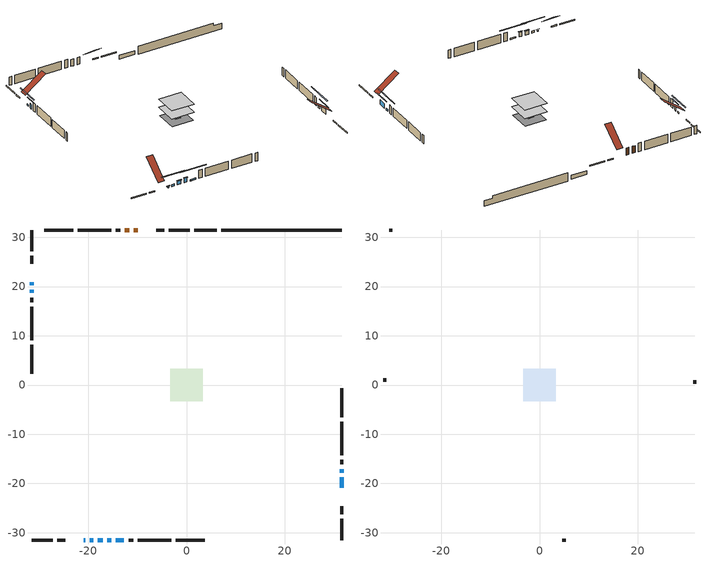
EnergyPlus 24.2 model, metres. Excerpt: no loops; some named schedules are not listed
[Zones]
conditioned space
 floor adiabatic (Floor2 construction): -0.76,-0.76 -0.76,0.76 0.76,0.76 0.76,-0.76 z1.07
 floor adiabatic (AdiabaticFloorConstruction): -3.31,-3.31 -3.31,3.31 3.31,3.31 3.31,-3.31 z1.07
 floor foundation (Slab1 construction): -3.07,-3.07 -3.07,3.07 3.07,3.07 3.07,-3.07 z-1.37
 floor foundation (Slab2 construction): -0.76,-0.76 -0.76,0.76 0.76,0.76 0.76,-0.76 z-1.06
 wall outside (RimJoist1 construction): 0.67,31.48 -3.61,31.48 / -31.48,-31.48 -27.21,-31.48 / -31.48,31.48 -31.48,27.21 / 31.48,-31.48 31.48,-27.21 z1.07:1.37
 wall outside (RimJoist2 construction): -4.54,31.48 -6.18,31.48 / -26.28,-31.48 -24.63,-31.48 / -31.48,26.28 -31.48,24.63 / 31.48,-26.28 31.48,-24.63 z1.07:1.37
 wall outside (AdiabaticWallConstruction 1): -9.9,31.48 -10.72,31.48 / -11.64,31.48 -12.5,31.48 z1.07:3.1
 wall outside (AdiabaticWallConstruction): -20.92,-31.48 -20.61,-31.48 z1.07:1.34; -19.68,-31.48 -18.97,-31.48 / 31.48,-17.78 31.48,-17.06 z1.07:1.66; -31.48,20.92 -31.48,20.3 z1.07:1.51; 31.48,-20.92 31.48,-18.7 z1.07:2.49; -18.04,-31.48 -17.02,-31.48 z1.07:2.19; -16.1,-31.48 -15.26,-31.48 z1.07:2.42; -31.48,19.38 -31.48,18.69 z1.07:2.39; -14.33,-31.48 -12.7,-31.48 z1.07:1.48
 wall outside (Wall1 construction): -13.43,31.48 -14.4,31.48 / -11.77,-31.48 -10.81,-31.48 / -31.48,17.76 -31.48,16.8 / 31.48,-16.14 31.48,-15.17 z1.07:3.51
 wall outside (Wall2 construction): -15.33,31.48 -22.08,31.48 / -9.88,-31.48 -3.13,-31.48 / -31.48,15.87 -31.48,9.12 / 31.48,-14.24 31.48,-7.49 z1.07:3.51
 wall outside (Wall3 construction): -23.01,31.48 -28.93,31.48 / -2.2,-31.48 3.72,-31.48 / -31.48,8.19 -31.48,2.26 / 31.48,-6.56 31.48,-0.64 z1.07:3.51
 wall foundation (FoundationWall1 construction): 7.1,31.48,-1.37 7.1,31.48,1.07 29.05,31.48,1.07 29.05,31.48,0.35 31.48,31.48,0.35 31.48,31.48,-1.37
 wall foundation (FoundationWall2 construction): 6.17,31.48 1.6,31.48 z-1.06:0.01
 window (WindowConstruction 4): -20.92,-31.48 -20.61,-31.48 z1.07:1.34
 window (WindowConstruction 7): -19.68,-31.48 -18.97,-31.48 z1.07:1.66
 window (WindowConstruction 8): -31.48,20.92 -31.48,20.31 z1.07:1.5
 window (WindowConstruction): 31.48,-20.92 31.48,-18.71 z1.07:2.49
 window (WindowConstruction 1): -18.04,-31.48 -17.02,-31.48 z1.07:2.19
 window (WindowConstruction 2): -16.1,-31.48 -15.26,-31.48 z1.07:2.42
 window (WindowConstruction 3): -31.48,19.38 -31.48,18.69 z1.07:2.39
 window (WindowConstruction 5): 31.48,-17.78 31.48,-17.07 z1.07:1.66
 window (WindowConstruction 6): -14.33,-31.48 -12.7,-31.48 z1.07:1.48
 door (Door): -9.9,31.48 -10.72,31.48 z1.07:3.1
 door (Door 1): -11.65,31.48 -12.5,31.48 z1.07:3.1
 ceiling adiabatic (AdiabaticFloorConstruction): 3.31,-3.31 3.31,3.31 -3.31,3.31 -3.31,-3.31 z1.07
attic - vented
 floor to conditioned space (Floor1 construction Reversed): -3.32,-3.32 -3.32,3.32 3.32,3.32 3.32,-3.32 z3.51
 wall outside (Wall4 construction): -29.86,31.48 -30.55,31.48 / 4.65,-31.48 5.35,-31.48 / -31.48,1.34 -31.48,0.64 / 31.48,0.29 31.48,0.98 z1.07:3.51
 roof outside (Roof1 construction): -8.97,31.48,3.51 -8.97,25.55,7.96 -7.11,25.55,7.96 -7.11,31.48,3.51; -21.84,-31.48,3.51 -21.84,-25.55,7.96 -23.7,-25.55,7.96 -23.7,-31.48,3.51; -31.48,21.84,3.51 -25.55,21.84,7.96 -25.55,23.7,7.96 -31.48,23.7,3.51; 31.48,-21.84,3.51 25.55,-21.84,7.96 25.55,-23.7,7.96 31.48,-23.7,3.51
shading: -20.31,-31.48 -21.21,-31.48 -21.21,-31.63 -20.31,-31.63 z1.64; -15.92,-31.48 -22.73,-31.48 -22.73,-31.63 -15.92,-31.63 z4.71; -31.48,17.25 -31.48,23.97 -31.63,23.97 -31.63,17.25 z4.55; 31.48,-17.49 31.48,-22.13 31.63,-22.13 31.63,-17.49 z3.71; -16.88,-31.48 -18.19,-31.48 -18.19,-31.63 -16.88,-31.63 z2.34; -15.11,-31.48 -16.25,-31.48 -16.25,-31.63 -15.11,-31.63 z2.57; -31.48,17.47 -31.48,20.6 -31.63,20.6 -31.63,17.47 z3.61; 31.48,-13.41 31.48,-21.44 31.63,-21.44 31.63,-13.41 z5.32; -9.65,-31.48 -17.38,-31.48 -17.38,-31.63 -9.65,-31.63 z4.53
[Building]
Building 1: Terrain=Suburbs
[Site:Location]
Edmonton Intl AP_AB: Latitude {deg}=53.31; Longitude {deg}=-113.58; Time Zone {hr}=-7; Elevation {m}=723; Keep Site Location Information=Yes
[Site:GroundTemperature:Shallow]
-1.56185, -3.61833, -3.78302, -2.80711, 1.11059, 5.01004, 8.39065, 10.5322, 10.7141, 8.97234, 5.67794, 1.89811
[Site:WaterMainsTemperature]
Calculation Method=Schedule; Temperature Schedule=mains temperature schedule
[Material] Roughness=Rough; Thermal Absorptance=0.9
Name | Thickness {m} | Conductivity {W/m-K} | Density {kg/m3} | Specific Heat {J/kg-K} | Solar Absorptance | Visible Absorptance
asphalt or fiberglass shingles | 0.00635 | 0.162714 | 1121.4 | 1465.45 | 0.4 | 0.4
ceiling loosefill ins | 0.0846667 | 0.0480833 | 16.02 | 1046.75 | 0.7 | 0.7
ceiling stud and cavity | 0.1397 | 0.100682 | 65.682 | 1177.47 | 0.7 | 0.7
concrete 4.0 in. | 0.1016 | 1.803125 | 2242.8 | 837.4 | 0.7 | 0.7
concrete 8.0 in. | 0.2032 | 1.803125 | 2242.8 | 837.4 | 0.7 | 0.7
door material | 0.04445 | 0.188738 | 512.64 | 1214.23 | 0.7 | 0.7
exterior vertical ins | 0.0235658 | 0.029427 | 32.04 | 1214.23 | 0.7 | 0.7
exterior vertical ins 1 | 0.00139922 | 0.029427 | 32.04 | 1214.23 | 0.7 | 0.7
floor covering | 0.0127 | 9.015625 | 54.468 | 1339.84 | 0.6 | 0.6
floor covering 1 | 0.0127 | 0.0433444 | 54.468 | 1339.84 | 0.6 | 0.6
floor rigid ins; wall rigid ins | 0.512978 | 0.029427 | 32.04 | 1214.23 | 0.7 | 0.7
floor stud and cavity | 0.0889 | 0.637468 | 50.32683 | 1063.81 | 0.7 | 0.7
floor stud and cavity 1 | 0.1397 | 1.75129 | 37.0049 | 1207.88 | 0.7 | 0.7
furniture material conditioned space 1 | 0.1524 | 0.115458 | 640.8 | 1214.23 | 0.6 | 0.6
gypsum board | 0.0127 | 0.160291 | 801 | 837.4 | 0.6 | 0.6
gypsum board 1 | 0.0127 | 0.160291 | 801 | 837.4 | 0.7 | 0.7
osb sheathing 0.5 in. | 0.0127 | 0.115458 | 512.64 | 1214.23 | 0.7 | 0.7
osb sheathing 0.75 in. | 0.01905 | 0.115458 | 512.64 | 1214.23 | 0.7 | 0.7
osb sheathing 2.0 in. | 0.0508 | 0.115458 | 512.64 | 1214.23 | 0.7 | 0.7
rim joist stud and cavity | 0.0508 | 0.0454632 | 125.044 | 1163.47 | 0.6 | 0.6
rim joist stud and cavity 1 | 0.0508 | 24.0425 | 6.31874 | 1174.65 | 0.6 | 0.6
wall stud and cavity | 0.1397 | 0.134245 | 139.0536 | 1170.24 | 0.7 | 0.7
wall stud and cavity 1 | 0.1397 | 0.11515 | 139.0536 | 1170.24 | 0.7 | 0.7
wall stud and cavity 2 | 0.1397 | 0.12206 | 139.0536 | 1170.24 | 0.7 | 0.7
wall stud and cavity 3 | 0.0889 | 6.1454 | 50.32683 | 1063.81 | 0.6 | 0.6
wall stud and cavity 4 | 0.0889 | 0.380278 | 52.3479 | 1209.89 | 0.7 | 0.7
wall stud and cavity 5 | 0.0889 | 0.391764 | 83.0341 | 1211.67 | 0.7 | 0.7
wood siding | 0.0254 | 0.102417 | 544.68 | 1172.36 | 0.4 | 0.4
wood siding 1 | 0.00254 | 0.102417 | 544.68 | 1172.36 | 0.4 | 0.4
wood siding 2; wood siding 3; wood siding 4 | 0.0254 | 0.102417 | 544.68 | 1172.36 | 0.7 | 0.7
[WindowMaterial:SimpleGlazingSystem]
Name | U-Factor {W/m2-K} | Solar Heat Gain Coefficient
WindowMaterial | 2.89067 | 0.69
WindowMaterial 1 | 2.7561 | 0.6
WindowMaterial 2 | 2.77484 | 0.65
WindowMaterial 3 | 3.95984 | 0.67
WindowMaterial 4 | 2.29732 | 0.38
WindowMaterial 5 | 4.44815 | 0.47
WindowMaterial 6 | 4.28064 | 0.43
WindowMaterial 7 | 4.122228 | 0.4
[Construction]
AdiabaticFloorConstruction: floor stud and cavity 1, floor rigid ins, osb sheathing 0.75 in., floor covering 1
AdiabaticWallConstruction: wood siding 3, wall rigid ins, wall stud and cavity 4, gypsum board
AdiabaticWallConstruction 1: wood siding 4, wall rigid ins, wall stud and cavity 4, gypsum board
Door; Door 1: door material
Floor1 construction Reversed: gypsum board, ceiling stud and cavity, ceiling loosefill ins
Floor2 construction: floor stud and cavity, floor covering
FoundationWall1 construction; FoundationWall2 construction: concrete 8.0 in., gypsum board 1
furniture construction conditioned space 1: furniture material conditioned space 1
PartitionWallConstruction: gypsum board, wall stud and cavity 5, gypsum board
RimJoist1 construction: wood siding 2, osb sheathing 2.0 in., rim joist stud and cavity
RimJoist2 construction: wood siding 2, rim joist stud and cavity 1
Roof1 construction: asphalt or fiberglass shingles
Slab1 construction; Slab2 construction: concrete 4.0 in.
Wall1 construction: wood siding, osb sheathing 0.5 in., wall stud and cavity, gypsum board
Wall2 construction: wood siding, osb sheathing 0.5 in., wall stud and cavity 1, gypsum board
Wall3 construction: wood siding, osb sheathing 0.5 in., wall stud and cavity 2, gypsum board
Wall4 construction: wood siding 1, wall stud and cavity 3
WindowConstruction: WindowMaterial
WindowConstruction 1: WindowMaterial 1
WindowConstruction 2: WindowMaterial 2
WindowConstruction 3: WindowMaterial 3
WindowConstruction 4: WindowMaterial 4
WindowConstruction 5; WindowConstruction 7: WindowMaterial 5
WindowConstruction 6: WindowMaterial 6
WindowConstruction 8: WindowMaterial 7
[Zone] Multiplier=1; Part of Total Floor Area=Yes
Name | Volume {m3}
attic - vented | 29.2659
conditioned space | 201.9
[Space]
Name | Zone | Volume {m3}
attic - vented 1 | attic - vented | 29.2659
conditioned space 1 | conditioned space | 201.9
[ZoneInfiltration:EffectiveLeakageArea]
infil attic - vented 1: Zone or Space=attic - vented 1; Schedule=Always On Discrete; Effective Air Leakage Area {cm2}=1533.22; Stack Coefficient=0.000479269; Wind Coefficient=1.47914e-05
[ZoneMixing]
whole house fan mix: Zone or Space=attic - vented; Schedule=Always On Continuous; Design Flow Rate Calculation Method=Flow/Zone; Design Flow Rate {m3/s}=0; Source Zone or Space=conditioned space
[SurfaceProperty:ExposedFoundationPerimeter] Exposed Perimeter Calculation Method=TotalExposedPerimeter
Name | Total Exposed Perimeter {m}
Slab1 | 24.384
Slab2 | 4.572
[InternalMass] Zone or ZoneList=conditioned space; Space or SpaceList=conditioned space 1
Name | Construction | Surface Area {m2}
furniture mass conditioned space 1 | furniture construction conditioned space 1 | 34.4869
partition wall mass | PartitionWallConstruction | 83.9007
[Lights]
interior lighting: Zone or ZoneList or Space or SpaceList=conditioned space 1; Schedule=interior lighting schedule; Design Level Calculation Method=LightingLevel; Lighting Level {W}=343.2; Return Air Fraction=0; Fraction Radiant=0.6; Fraction Visible=0.2; Fraction Replaceable=1
[People]
occupants: Zone or ZoneList or Space or SpaceList=conditioned space 1; Number of People Schedule=occupants schedule; Number of People Calculation Method=People; Number of People=3; Fraction Radiant=0.314171; Sensible Heat Fraction=0.56303; Activity Level Schedule=occupants activity schedule; Carbon Dioxide Generation Rate {m3/s-W}=0; Enable ASHRAE 55 Comfort Warnings=No; Mean Radiant Temperature Calculation Type=EnclosureAveraged
[ElectricEquipment] Zone or ZoneList or Space or SpaceList=conditioned space 1; Design Level Calculation Method=EquipmentLevel
Name | Schedule | Design Level {W} | Fraction Latent | Fraction Radiant | Fraction Lost
clothes dryer | clothes dryer schedule | 140.772 | 0.015 | 0.081 | 0.85
clothes washer | clothes washer schedule | 32.1985 | 0.03 | 0.162 | 0.7
cooking range | cooking range schedule | 215.147 | 0.08 | 0.432 | 0.2
dishwasher | dishwasher schedule | 66.8632 | 0.3 | 0.18 | 0.4
fridge | fridge schedule | 72.9452 | 0 | 0.6 | 0
mech vent house fan | mech vent house fan schedule | 0 | 0 | 0 | 1
mech vent house fan cfis | mech vent house fan cfis schedule | 0 | 0 | 0 | 0
mech vent range fan 0 | mech vent range fan 0 schedule | 57 | 0 | 0 | 1
misc plug loads | misc plug loads schedule | 494.7 | 0.045 | 0.513 | 0.1
whole house fan | Always On Discrete | 0 | 0 | 0 | 1
[OtherEquipment] Zone or ZoneList or Space or SpaceList=conditioned space 1; Design Level Calculation Method=EquipmentLevel
Name | Fuel Type | Schedule | Design Level {W} | Fraction Latent | Fraction Radiant | Fraction Lost
clothes dryer 1 | Electricity | clothes dryer schedule | 0 | 0.015 | 0.081 | 0.85
cooking range 1 | Electricity | cooking range schedule | 0 | 0.08 | 0.432 | 0.2
general water use latent | None | general water use schedule | 62.594 | 1 | 0 | 0
general water use sensible | None | general water use schedule | -61.6891 | 0 | 0.6 | 0
mech vent house fan latent load | None | Always On Discrete | 0 | 1 | 0 | 0
mech vent house fan sensible load | None | Always On Discrete | 0 | 0 | 0 | 0
water heater energy adjustment1 | NaturalGas | Always On Discrete | 0.01 | 0 | 0 | 1
[ZoneInfiltration:DesignFlowRate] Zone or ZoneList or Space or SpaceList=conditioned space 1; Schedule=Always On Discrete; Design Flow Rate Calculation Method=Flow/Zone; Design Flow Rate {m3/s}=0
infil flow; natural vent flow; whole house fan flow
[AvailabilityManager:Scheduled]
furnace airloop Availability Manager: Schedule=Always On Discrete
[Foundation:Kiva] Initial Indoor Air Temperature {C}=18; Wall Depth Below Slab {m}=0.2032; Custom Block X Position 1 {m}=0.2159; Custom Block Z Position 1 {m}=0
Name | Wall Height Above Grade {m} | Custom Block Material Name 1 | Custom Block Depth 1 {m}
Foundation Kiva 1 | 1.06997 | exterior vertical ins | 2.43998
Foundation Kiva 2 | 0.00999744 | exterior vertical ins 1 | 1.07
[Foundation:Kiva:Settings]
Soil Conductivity {W/m-K}=0.849921; Soil Density {kg/m3}=1842.3; Soil Specific Heat {J/kg-K}=418.7; Ground Solar Absorptivity=0.9; Ground Thermal Absorptivity=0.9; Ground Surface Roughness {m}=0.03; Far-Field Width {m}=40; Deep-Ground Boundary Condition=ZeroFlux; Deep-Ground Depth {m}=40; Minimum Cell Dimension {m}=0.2; Maximum Cell Growth Coefficient=3; Simulation Timestep=Timestep
[Exterior:Lights]
exterior lighting: Schedule=exterior lighting schedule; Design Level {W}=75.6
[EnergyManagementSystem:GlobalVariable]
furnace_airloop_Fan_RTF
infil_program_Qfan
infil_program_Qinf
natural_vent_program_Qnv
natural_vent_program_Qwhf
[EnergyManagementSystem:Sensor]
Name | Output:Variable or Output:Meter Index Key | Output:Variable or Output:Meter
airflow_gain | infil flow | Infiltration Sensible Heat Gain Energy
airflow_gain_1 | natural vent flow | Infiltration Sensible Heat Gain Energy
airflow_gain_2 | whole house fan flow | Infiltration Sensible Heat Gain Energy
airflow_loss | infil flow | Infiltration Sensible Heat Loss Energy
airflow_loss_1 | natural vent flow | Infiltration Sensible Heat Loss Energy
airflow_loss_2 | whole house fan flow | Infiltration Sensible Heat Loss Energy
clg_load_cond |  | Cooling:EnergyTransfer:Zone:CONDITIONED SPACE
clg_sp_s; clg_sp_s_1 | cooling setpoint | Schedule Value
clothes_dryer_exhaust_0_sch_s | clothes dryer exhaust 0 schedule | Schedule Value
cool_season | cooling season schedule | Schedule Value
htg_load_cond |  | Heating:EnergyTransfer:Zone:CONDITIONED SPACE
htg_sp_s; htg_sp_s_1 | heating setpoint | Schedule Value
ig_ee_conv | clothes dryer | Electric Equipment Convective Heating Energy
ig_ee_conv_2 | cooking range | Electric Equipment Convective Heating Energy
ig_ee_conv_4 | fridge | Electric Equipment Convective Heating Energy
ig_ee_conv_5 | misc plug loads | Electric Equipment Convective Heating Energy
ig_ee_conv_6 | whole house fan | Electric Equipment Convective Heating Energy
ig_ee_rad | clothes dryer | Electric Equipment Radiant Heating Energy
ig_ee_rad_2 | cooking range | Electric Equipment Radiant Heating Energy
ig_ee_rad_4 | fridge | Electric Equipment Radiant Heating Energy
ig_ee_rad_5 | misc plug loads | Electric Equipment Radiant Heating Energy
ig_ee_rad_6 | whole house fan | Electric Equipment Radiant Heating Energy
ig_lgt_conv | interior lighting | Lights Convective Heating Energy
ig_lgt_rad | interior lighting | Lights Radiant Heating Energy
ig_lgt_vis | interior lighting | Lights Visible Radiation Heating Energy
ig_oe_conv | clothes dryer 1 | Other Equipment Convective Heating Energy
ig_oe_conv_1 | cooking range 1 | Other Equipment Convective Heating Energy
ig_oe_conv_2 | general water use latent | Other Equipment Convective Heating Energy
ig_oe_conv_3 | general water use sensible | Other Equipment Convective Heating Energy
ig_oe_conv_4 | water heater energy adjustment1 | Other Equipment Convective Heating Energy
ig_oe_rad | clothes dryer 1 | Other Equipment Radiant Heating Energy
ig_oe_rad_1 | cooking range 1 | Other Equipment Radiant Heating Energy
ig_oe_rad_2 | general water use latent | Other Equipment Radiant Heating Energy
ig_oe_rad_3 | general water use sensible | Other Equipment Radiant Heating Energy
ig_oe_rad_4 | water heater energy adjustment1 | Other Equipment Radiant Heating Energy
ig_ppl_conv | occupants | People Convective Heating Energy
ig_ppl_rad | occupants | People Radiant Heating Energy
im_conv | furniture mass conditioned space 1 | Surface Inside Face Convection Heat Gain Energy
im_conv_1 | partition wall mass | Surface Inside Face Convection Heat Gain Energy
im_ig | furniture mass conditioned space 1 | Surface Inside Face Internal Gains Radiation Heat Gain Energy
im_ig_1 | partition wall mass | Surface Inside Face Internal Gains Radiation Heat Gain Energy
im_lgt | furniture mass conditioned space 1 | Surface Inside Face Lights Radiation Heat Gain Energy
im_lgt_1 | partition wall mass | Surface Inside Face Lights Radiation Heat Gain Energy
im_sol | furniture mass conditioned space 1 | Surface Inside Face Solar Radiation Heat Gain Energy
im_sol_1 | partition wall mass | Surface Inside Face Solar Radiation Heat Gain Energy
im_surf | furniture mass conditioned space 1 | Surface Inside Face Net Surface Thermal Radiation Heat Gain Energy
im_surf_1 | partition wall mass | Surface Inside Face Net Surface Thermal Radiation Heat Gain Energy
mech_vent_range_fan_0_sch_s | mech vent range fan 0 schedule | Schedule Value
mv_conv | mech vent house fan | Electric Equipment Convective Heating Energy
mv_conv_1 | mech vent house fan cfis | Electric Equipment Convective Heating Energy
mv_conv_2 | mech vent range fan 0 | Electric Equipment Convective Heating Energy
mv_conv_3 | mech vent house fan latent load | Other Equipment Convective Heating Energy
mv_conv_4 | mech vent house fan sensible load | Other Equipment Convective Heating Energy
mv_rad | mech vent house fan | Electric Equipment Radiant Heating Energy
mv_rad_1 | mech vent house fan cfis | Electric Equipment Radiant Heating Energy
mv_rad_2 | mech vent range fan 0 | Electric Equipment Radiant Heating Energy
mv_rad_3 | mech vent house fan latent load | Other Equipment Radiant Heating Energy
mv_rad_4 | mech vent house fan sensible load | Other Equipment Radiant Heating Energy
natural_vent_s | natural vent schedule | Schedule Value
out_pb_s |  | Site Outdoor Air Barometric Pressure
out_wt_s |  | Site Outdoor Air Humidity Ratio
site_vw_s |  | Site Wind Speed
ss_back_out | Window1 | Surface Window Shortwave from Zone Back Out Window Heat Transfer Rate
ss_back_out_1 | Window10 | Surface Window Shortwave from Zone Back Out Window Heat Transfer Rate
ss_back_out_2 | Window11 | Surface Window Shortwave from Zone Back Out Window Heat Transfer Rate
ss_back_out_3 | Window2 | Surface Window Shortwave from Zone Back Out Window Heat Transfer Rate
ss_back_out_4 | Window3 | Surface Window Shortwave from Zone Back Out Window Heat Transfer Rate
ss_back_out_5 | Window5 | Surface Window Shortwave from Zone Back Out Window Heat Transfer Rate
ss_back_out_6 | Window6 | Surface Window Shortwave from Zone Back Out Window Heat Transfer Rate
ss_back_out_7 | Window7 | Surface Window Shortwave from Zone Back Out Window Heat Transfer Rate
ss_back_out_8 | Window8 | Surface Window Shortwave from Zone Back Out Window Heat Transfer Rate
ss_conv | Door1 | Surface Inside Face Convection Heat Gain Energy
ss_conv_1 | Door2 | Surface Inside Face Convection Heat Gain Energy
ss_conv_10 | Window8 | Surface Inside Face Convection Heat Gain Energy
ss_conv_2 | Window1 | Surface Inside Face Convection Heat Gain Energy
ss_conv_3 | Window10 | Surface Inside Face Convection Heat Gain Energy
ss_conv_4 | Window11 | Surface Inside Face Convection Heat Gain Energy
ss_conv_5 | Window2 | Surface Inside Face Convection Heat Gain Energy
ss_conv_6 | Window3 | Surface Inside Face Convection Heat Gain Energy
ss_conv_7 | Window5 | Surface Inside Face Convection Heat Gain Energy
ss_conv_8 | Window6 | Surface Inside Face Convection Heat Gain Energy
ss_conv_9 | Window7 | Surface Inside Face Convection Heat Gain Energy
ss_ig | Door1 | Surface Inside Face Internal Gains Radiation Heat Gain Energy
ss_ig_1 | Door2 | Surface Inside Face Internal Gains Radiation Heat Gain Energy
ss_ig_10 | Window8 | Surface Inside Face Internal Gains Radiation Heat Gain Energy
ss_ig_2 | Window1 | Surface Inside Face Internal Gains Radiation Heat Gain Energy
ss_ig_3 | Window10 | Surface Inside Face Internal Gains Radiation Heat Gain Energy
ss_ig_4 | Window11 | Surface Inside Face Internal Gains Radiation Heat Gain Energy
ss_ig_5 | Window2 | Surface Inside Face Internal Gains Radiation Heat Gain Energy
ss_ig_6 | Window3 | Surface Inside Face Internal Gains Radiation Heat Gain Energy
ss_ig_7 | Window5 | Surface Inside Face Internal Gains Radiation Heat Gain Energy
ss_ig_8 | Window6 | Surface Inside Face Internal Gains Radiation Heat Gain Energy
ss_ig_9 | Window7 | Surface Inside Face Internal Gains Radiation Heat Gain Energy
ss_lgt | Door1 | Surface Inside Face Lights Radiation Heat Gain Energy
ss_lgt_1 | Door2 | Surface Inside Face Lights Radiation Heat Gain Energy
ss_sol | Door1 | Surface Inside Face Solar Radiation Heat Gain Energy
ss_sol_1 | Door2 | Surface Inside Face Solar Radiation Heat Gain Energy
ss_surf | Door1 | Surface Inside Face Net Surface Thermal Radiation Heat Gain Energy
ss_surf_1 | Door2 | Surface Inside Face Net Surface Thermal Radiation Heat Gain Energy
ss_surf_10 | Window8 | Surface Inside Face Net Surface Thermal Radiation Heat Gain Energy
ss_surf_2 | Window1 | Surface Inside Face Net Surface Thermal Radiation Heat Gain Energy
ss_surf_3 | Window10 | Surface Inside Face Net Surface Thermal Radiation Heat Gain Energy
ss_surf_4 | Window11 | Surface Inside Face Net Surface Thermal Radiation Heat Gain Energy
ss_surf_5 | Window2 | Surface Inside Face Net Surface Thermal Radiation Heat Gain Energy
ss_surf_6 | Window3 | Surface Inside Face Net Surface Thermal Radiation Heat Gain Energy
ss_surf_7 | Window5 | Surface Inside Face Net Surface Thermal Radiation Heat Gain Energy
ss_surf_8 | Window6 | Surface Inside Face Net Surface Thermal Radiation Heat Gain Energy
ss_surf_9 | Window7 | Surface Inside Face Net Surface Thermal Radiation Heat Gain Energy
ss_trans_in | Window1 | Surface Window Transmitted Solar Radiation Rate
ss_trans_in_1 | Window10 | Surface Window Transmitted Solar Radiation Rate
ss_trans_in_2 | Window11 | Surface Window Transmitted Solar Radiation Rate
ss_trans_in_3 | Window2 | Surface Window Transmitted Solar Radiation Rate
ss_trans_in_4 | Window3 | Surface Window Transmitted Solar Radiation Rate
ss_trans_in_5 | Window5 | Surface Window Transmitted Solar Radiation Rate
ss_trans_in_6 | Window6 | Surface Window Transmitted Solar Radiation Rate
ss_trans_in_7 | Window7 | Surface Window Transmitted Solar Radiation Rate
ss_trans_in_8 | Window8 | Surface Window Transmitted Solar Radiation Rate
ss_trans_out | Window1 | Surface Inside Face Initial Transmitted Diffuse Transmitted Out Window Solar Radiation Rate
ss_trans_out_1 | Window10 | Surface Inside Face Initial Transmitted Diffuse Transmitted Out Window Solar Radiation Rate
ss_trans_out_2 | Window11 | Surface Inside Face Initial Transmitted Diffuse Transmitted Out Window Solar Radiation Rate
ss_trans_out_3 | Window2 | Surface Inside Face Initial Transmitted Diffuse Transmitted Out Window Solar Radiation Rate
ss_trans_out_4 | Window3 | Surface Inside Face Initial Transmitted Diffuse Transmitted Out Window Solar Radiation Rate
ss_trans_out_5 | Window5 | Surface Inside Face Initial Transmitted Diffuse Transmitted Out Window Solar Radiation Rate
ss_trans_out_6 | Window6 | Surface Inside Face Initial Transmitted Diffuse Transmitted Out Window Solar Radiation Rate
ss_trans_out_7 | Window7 | Surface Inside Face Initial Transmitted Diffuse Transmitted Out Window Solar Radiation Rate
ss_trans_out_8 | Window8 | Surface Inside Face Initial Transmitted Diffuse Transmitted Out Window Solar Radiation Rate
s_conv | Floor1 | Surface Inside Face Convection Heat Gain Energy
s_conv_1 | Floor2 | Surface Inside Face Convection Heat Gain Energy
s_conv_10 | RimJoist2:0 | Surface Inside Face Convection Heat Gain Energy
s_conv_11 | RimJoist2:180 | Surface Inside Face Convection Heat Gain Energy
s_conv_12 | RimJoist2:270 | Surface Inside Face Convection Heat Gain Energy
s_conv_13 | RimJoist2:90 | Surface Inside Face Convection Heat Gain Energy
s_conv_14 | Slab1 | Surface Inside Face Convection Heat Gain Energy
s_conv_15 | Slab2 | Surface Inside Face Convection Heat Gain Energy
s_conv_16 | Wall1:0 | Surface Inside Face Convection Heat Gain Energy
s_conv_17 | Wall1:180 | Surface Inside Face Convection Heat Gain Energy
s_conv_18 | Wall1:270 | Surface Inside Face Convection Heat Gain Energy
s_conv_19 | Wall1:90 | Surface Inside Face Convection Heat Gain Energy
s_conv_2 | FoundationWall1 | Surface Inside Face Convection Heat Gain Energy
s_conv_20 | Wall2:0 | Surface Inside Face Convection Heat Gain Energy
s_conv_21 | Wall2:180 | Surface Inside Face Convection Heat Gain Energy
s_conv_22 | Wall2:270 | Surface Inside Face Convection Heat Gain Energy
s_conv_23 | Wall2:90 | Surface Inside Face Convection Heat Gain Energy
